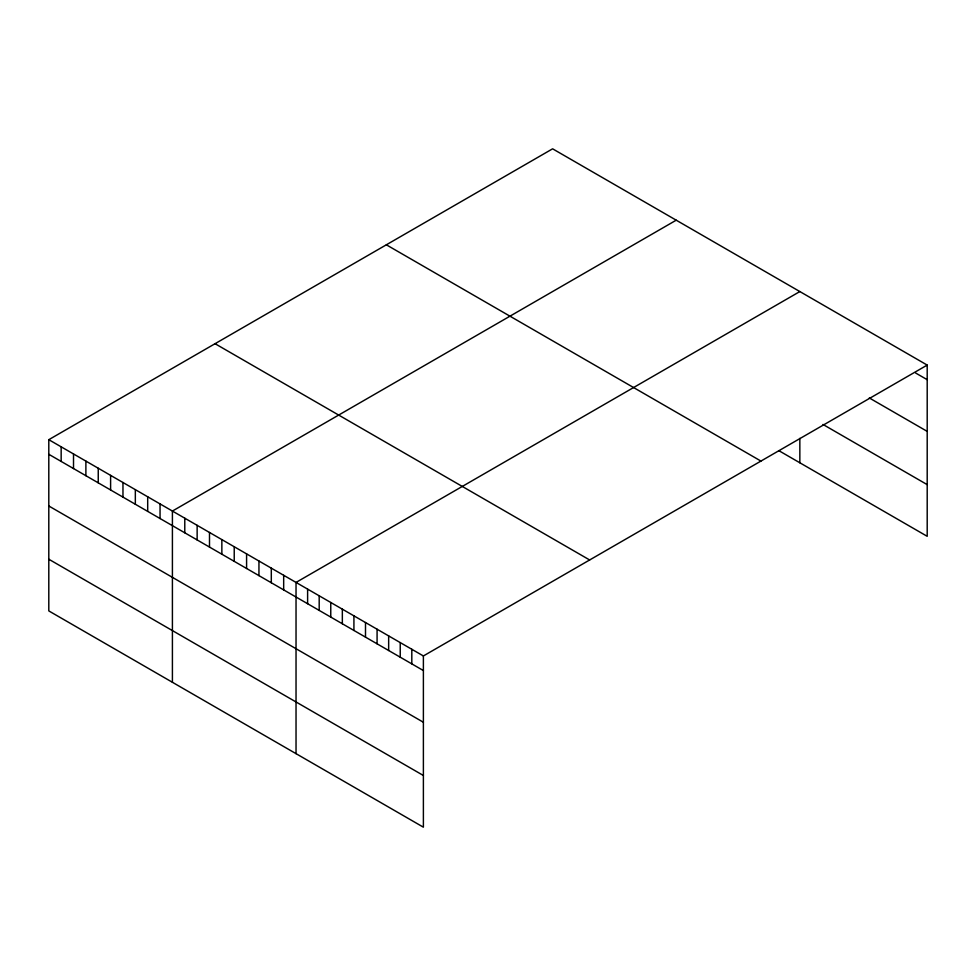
<?xml version="1.0" encoding="UTF-8"?>
<svg xmlns="http://www.w3.org/2000/svg" width="976" height="976" viewBox="0 0 976 976"><rect width="100%" height="100%" fill="white"/><g stroke="black" fill="none" stroke-linecap="round" stroke-linejoin="round"><path stroke-width="1.46" d="M927.2 365.085L423.389 655.957L423.389 827.184L48.8 610.915L48.8 439.688L552.611 148.816L927.2 365.085L927.2 536.312L778.824 450.644M676.222 220.186L172.41 511.058L172.41 682.285M799.844 291.556L296.033 582.428L296.033 753.655M915.622 373.003L927.2 379.688M869.311 397.952L927.2 431.38M823 424.462L927.2 484.633M386.35 244.805L760.938 461.075M215.062 343.698L589.65 559.968M48.8 439.688L423.389 655.957M48.8 454.291L423.389 670.561M48.8 505.983L423.389 722.252M48.8 559.224L423.389 775.493M799.844 438.37L799.844 462.783M411.811 649.272L411.811 663.875M400.233 642.586L400.233 657.19M388.655 635.901L388.655 650.504M377.078 629.215L377.078 643.818M365.5 622.529L365.5 637.145M353.922 615.844L353.922 630.459M342.344 609.158L342.344 623.774M330.766 602.485L330.766 617.088M319.189 595.799L319.189 610.403M307.611 589.114L307.611 603.717M283.674 575.291L283.674 589.894M271.304 568.154L271.304 582.757M258.945 561.017L258.945 575.62M246.586 553.88L246.586 568.483M234.228 546.743L234.228 561.346M221.857 539.606L221.857 554.209M209.498 532.469L209.498 547.072M197.14 525.332L197.14 539.935M184.781 518.195L184.781 532.798M160.052 503.921L160.052 518.524M147.693 496.784L147.693 511.387M135.335 489.647L135.335 504.25M122.964 482.51L122.964 497.113M110.605 475.373L110.605 489.976M98.247 468.236L98.247 482.839M85.888 461.099L85.888 475.702M73.517 453.962L73.517 468.565M61.159 446.825L61.159 461.428"/></g></svg>
